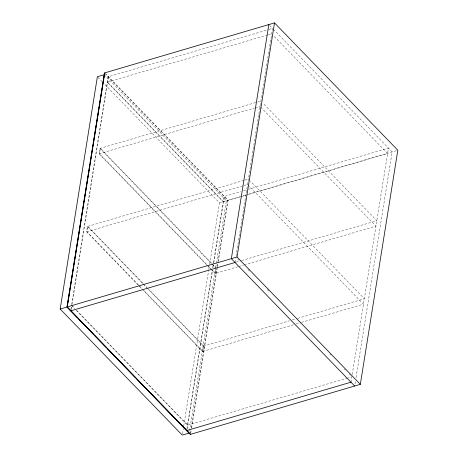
<?xml version="1.0" encoding="UTF-8"?>
<svg xmlns="http://www.w3.org/2000/svg" width="458" height="458" viewBox="0 0 458 458"><rect width="100%" height="100%" fill="white"/><g stroke="black" fill="none" stroke-linecap="round" stroke-linejoin="round"><path stroke-width="0.34" stroke-dasharray="2.29 1.72" d="M70.893 309.476L71.568 305.246M71.683 304.541L108.162 76.784L268.422 29.604M71.196 309.442L71.883 305.154M71.998 304.45L108.477 76.692M138.368 285.265L86.625 231.834L87.495 226.429L244.291 180.269M207.09 265.285L99.128 153.796L99.993 148.398L260.911 101.023M182.484 433.686L183.274 428.745M183.727 425.923L208.722 269.876M208.831 269.172L209.512 264.936M209.627 264.226L219.462 202.797L104.327 83.9M186.91 428.568L212.226 270.529M212.678 267.707L213.354 263.476M213.468 262.772L224.082 196.488L240.874 191.547M187.127 429.089L212.541 270.432M212.993 267.615L213.668 263.384M213.783 262.68L224.397 196.396M189.52 430.944L215.649 267.838M215.764 267.129L226.395 200.759L105.3 75.713M293.458 324.774L202.55 351.538L203.415 346.134L147.195 288.082M238.011 266.745L215.048 273.5L215.804 268.777M216.228 268.01L215.363 273.409L212.38 270.329M190.511 433.005L191.192 428.774M191.301 428.064L216.714 269.413M217.166 266.59L217.842 262.36M217.956 261.655L227.781 200.306L104.464 72.965M190.711 433.611L191.163 430.795M191.616 427.972L217.367 267.203M217.481 266.499L218.157 262.268M218.271 261.564L228.095 200.215L105.701 73.824M235.046 262.491L235.693 258.438M236.059 256.148L272.544 28.39L269.768 25.522M350.965 382.195L351.83 376.797L348.401 377.804M352.208 374.438L388.464 148.094L249.112 189.12M355.007 383.901L355.568 380.375M356.021 377.558L392.163 151.913L273.042 28.906M269.109 29.398L272.544 28.39M267.558 35.003L107.298 82.188L223.218 201.892L387.6 153.499L272.67 34.819M268.245 34.802L271.674 33.789M99.128 153.796L254.551 108.042M255.238 107.836L260.041 106.422M244.978 180.068L248.408 179.055M86.625 231.834L243.427 185.667M244.114 185.467L247.543 184.459L363.469 304.164L301.696 322.346M243.622 190.74L248.425 189.32M219.462 202.797L226.395 200.759M227.781 200.306L247.32 194.558M248.007 194.358L396.571 150.619M236.133 262.148L240.937 260.734M241.624 260.533L376.831 220.727L262.898 103.079M238.698 266.539L243.501 265.125M244.188 264.924L375.966 226.126L260.539 106.937M203.415 346.134L289.519 320.783M292.267 319.976L297.07 318.562M297.757 318.362L364.333 298.759L250.4 181.11M296.206 323.966L301.009 322.552M347.714 378.005L187.454 425.19L75.015 309.081M107.613 82.091L223.533 201.801M97.875 77.236L102.34 81.85M237.902 259.142L238.893 260.173M247.852 269.418L249.839 271.474M267.254 289.456L268.749 290.996M329.943 354.189L330.939 355.219M344.37 369.091L345.366 370.116M349.345 374.226L350.341 375.251M211.751 263.384L100.308 148.306L99.443 153.705L211.882 269.814M212.249 263.9L215.729 267.495M99.993 148.398L211.436 263.476M211.934 263.991L215.415 267.587M207.589 265.795L210.571 268.88M211.069 269.396L215.048 273.5M143.033 283.365L87.81 226.338L86.94 231.742L142.169 288.769M143.531 283.88L147.012 287.475M147.51 287.99L203.73 346.042L202.865 351.446L142.667 289.279M87.495 226.429L146.697 287.567M138.866 285.775L141.854 288.861M142.352 289.376L202.55 351.538M71.843 305.394L74.831 308.474M76.818 310.53L187.769 425.098M71.528 305.486L74.517 308.566"/><path stroke-width="0.69" d="M178.763 422.299L189.183 433.062L182.255 435.1L60.17 309.03L97.377 76.726L104.304 74.688M67.212 306.282L89.94 164.359M90.169 162.945L104.189 75.393M104.779 72.874L67.28 306.975L190.602 434.321M268.84 24.566L231.347 258.673L354.669 386.02M360.337 384.348L237.015 257.001L274.508 22.9L104.464 72.965L66.965 307.066L190.288 434.413L360.337 384.348L397.83 150.247L274.508 22.9M60.17 309.03L237.015 257.001M70.664 310.885L235.046 262.491M186.589 430.594L350.965 382.195M67.097 306.986L77.517 317.749M78.513 318.774L93.896 334.661M94.886 335.685L105.804 346.964M107.79 349.013L135.585 377.713M137.074 379.247L147.991 390.525M149.48 392.059L164.863 407.946M165.859 408.971L176.777 420.249"/></g></svg>
